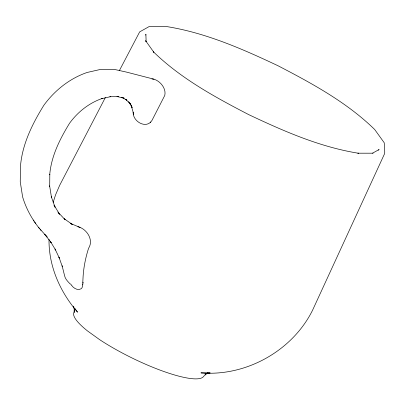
<?xml version="1.0" encoding="UTF-8"?>
<svg xmlns="http://www.w3.org/2000/svg" width="405" height="405" viewBox="0 0 405 405"><rect width="100%" height="100%" fill="white"/><g stroke="black" fill="none" stroke-linecap="round" stroke-linejoin="round"><path stroke-width="0.61" d="M71.599 285.322C73.543 288.218 77.816 290.851 81.152 288.765A12.494 6.257 62 0 0 82.595 286.087L83.106 276.443A111.061 78.059 -51.5 0 1 88.579 248.27C94.092 239.917 86.599 228.658 77.902 226.724M74.328 308.235L74.054 312.113A72.343 15.41 26.1 0 0 87.45 330.895L99.62 339.643A72.343 15.41 26.1 0 0 203.73 376.235L207.968 372.646M145.805 35.103L145.876 34.197L146.139 41.715M53.166 202.368L55.576 194.825L59.667 185.323L105.371 97.514M119.343 70.667L139.664 31.889L149.192 26.538L166.485 26.538C205.639 32.785 242.306 48.894 277.921 65.706C312.199 83.516 346.807 102.313 374.686 129.499L384.234 142.768L384.75 152.164L384.461 153.946L312.508 310.357C292.314 350.872 246.017 376.68 200.931 372.883L210.175 372.883L207.471 373.167L204.925 374.119L206.403 373.304M128.643 101.66L132.197 107.608L131.195 105.482L133.417 113.157L133.169 112.195C132.622 121.465 146.357 129.499 151.981 120.406L164.789 95.383C166.364 88.462 160.4 81.203 153.961 79.193L126.552 72.115L114.048 69.341L100.091 69.518L87.105 72.475C69.604 78.499 54.655 90.436 43.816 105.325C32.339 123.91 22.326 144.028 20.478 166.111L20.25 181.769L22.599 196.82C26.001 208.357 31.873 219.12 39.412 228.476M378.442 150.149L379.12 149.536L372.554 153.156M82.868 284.507L82.817 284.882M150.736 122.011L150.387 122.401M373.106 153.196L357.878 153.196L358.658 153.277C320.041 147.116 283.885 131.23 248.766 114.65C214.959 97.089 180.832 78.55 153.338 51.744L153.89 52.321L145.592 40.687L145.992 41.477M151.946 78.99L153.961 79.193M117.496 96.593L118.549 96.638L109.912 96.734L110.757 96.638L101.65 98.658L102.247 98.45C89.019 103.007 77.719 112.028 69.528 123.282C59.879 139.082 51.248 156.082 49.714 174.823L49.81 174.18L49.704 186.705L49.633 185.885L51.506 197.579L51.258 196.617L55.039 207.213L54.022 205.072L59.565 214.28L58.229 212.443M116.979 96.532L124.122 98.152L122.047 97.468M70.703 223.514L80.074 227.463M70.576 223.489L72.682 224.659L64.076 218.685L65.089 219.738L57.935 212.083M121.465 97.261L126.937 100.126L125.671 99.372L130.952 104.368L129.079 102.237M38.531 227.387L47.132 237.052L45.249 234.915L51.212 242.686L50.468 241.582L55.632 250.067L55.039 248.979L59.363 258.127L58.938 257.074L62.395 266.839L62.142 265.857L64.572 275.658C65.235 279.08 67.883 281.591 70.197 283.981M44.403 234.201L45.401 235.249M40.13 229.346L41.016 230.44M73.254 306.165L73.968 307.167M74.682 308.164L77.537 312.169C60.127 291.98 48.635 266.252 49.015 239.279M70.672 284.021L71.432 285.09M33.342 220.082L34.086 221.181M34.759 222.198L35.503 223.302M73.264 306.337L74.383 309.567L74.53 312.316L74.424 309.415M83.005 282.179L83.248 283.171M133.498 113.309L133.675 114.691"/></g></svg>
